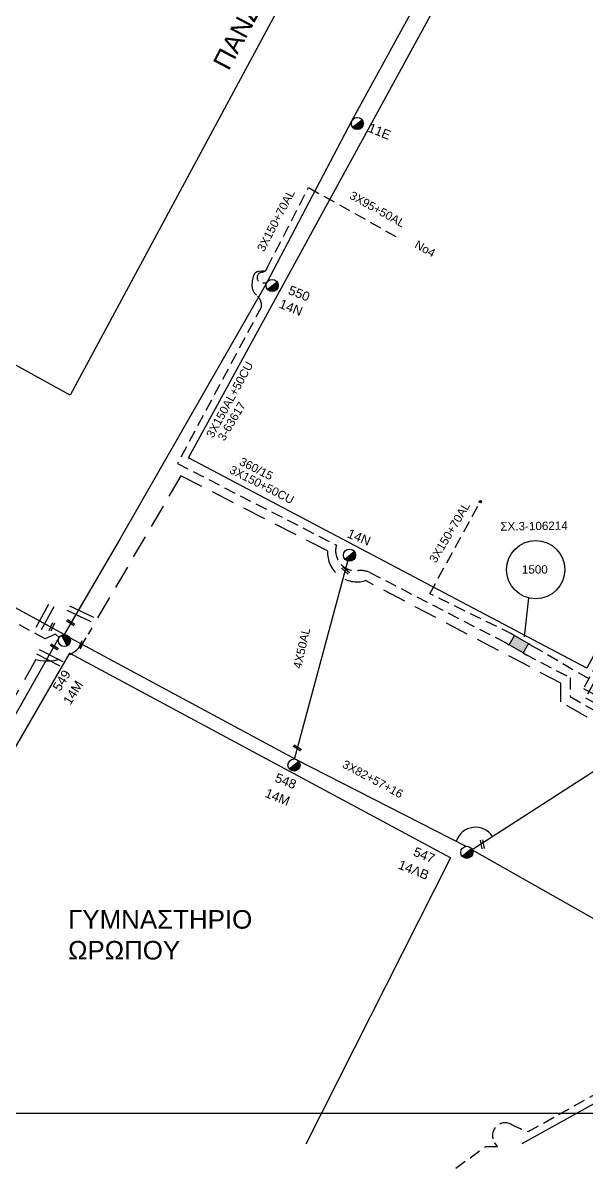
# Model space of a CAD drawing. Header units: millimetres. Extents: x 2101 to 3312, y 775 to 1363.
# Drawn here: x 2395.2 to 2455.9, y 785.9 to 909.6 of the extents above; entities that cross this region are included whole.
import ezdxf

# ---------------------------------------------------------------- set-up
doc = ezdxf.new("R2010")
doc.units = ezdxf.units.MM
doc.linetypes.add('DASHED', pattern=[19.05, 12.7, -6.35])
for name, color, linetype in [('Link Box 4 Διευθύνσεων', 7, 'Continuous'), ('Άγνωστα', 7, 'Continuous'), ('Γέφυρες Εναέριου Δικτύου', 7, 'Continuous'), ('Γυμνά εναέρια ΧΤ (3Φ)   4x50AL', 7, 'Continuous'), ('Επιγραφές - Σχήματα', 7, 'Continuous'), ('Καλώδια ΧΤ   3x150+50CU', 7, 'DASHED'), ('Καλώδια ΧΤ   3x150+70AL', 7, 'DASHED'), ('Καλώδια ΧΤ   3x150AL+50CU', 7, 'DASHED'), ('Καλώδια ΧΤ   3x150AL+50XLPE', 7, 'DASHED'), ('Καλώδια ΧΤ   3x95+50 AL XLPE', 7, 'DASHED'), ('Μηχανική τομή', 7, 'Continuous'), ('Στύλος ΦΜ', 7, 'Continuous'), ('Στύλος ΦΜ @ 1', 7, 'Continuous'), ('Συνδέσεις', 7, 'Continuous'), ('Τομή', 7, 'Continuous'), ('Υπόβαθρο ΔΕΗ', 7, 'Continuous')]:
    doc.layers.add(name, color=color, linetype=linetype)
doc.styles.add('arial', font='arial.ttf')
doc.styles.get("Standard").update_dxf_attribs({"font": 'arial.ttf'})
doc.linetypes.add('SYN_LINE', pattern='A,0.5,-0.0001,["/\\/\\/\\/",Standard,S=0.1,R=0,X=0,Y=-0.05],-0.25', length=0.7501)

# ---------------------------------------------------------------- blocks, each defined once
blk = doc.blocks.new('ΥΠΑΡΧΩΝ ΤΣΙΜΕΝΤΕΝΙΟΣ ΣΤΥΛΟΣ')
at = {"layer": 'Στύλος ΦΜ'}
blk.add_hatch(color=7, dxfattribs=at).paths.add_polyline_path([(-1.29, -2.28, 0.574793), (2.62, 0, 0.268822), (1.3, 2.27)])
at = {"layer": 'Στύλος ΦΜ', "color": 7}
blk.add_line((-1.29, -2.28), (1.3, 2.27), dxfattribs=at)
blk.add_circle((0, 0), 2.62, dxfattribs=at)
at = {"layer": 'Στύλος ΦΜ', "flags": 4}
for tag, p in [('ΑΡΙΘΜΟΣ', (-4.68, 8.05)), ('ΤΥΠΟΣ', (-4.91, 3.03))]:
    blk.add_attdef(tag, p, '', height=4, dxfattribs=at)
blk = doc.blocks.new('ΤΟΜΗ')
at = {"layer": 'Τομή', "ltscale": 40}
for p, q in [((-5.68, 0), (5.68, 0)), ((5.68, -2.33), (-5.68, -2.33))]:
    blk.add_line(p, q, dxfattribs=at)
blk = doc.blocks.new('ΜΗΧΑΝΙΚΗ ΤΟΜΗ')
at = {"layer": 'Μηχανική τομή', "ltscale": 40}
for p, q in [((-1.89, 0.78), (1.89, 0.78)), ((1.89, 0), (-1.89, 0))]:
    blk.add_line(p, q, dxfattribs=at)
blk = doc.blocks.new('LINK BOX 4 ΑΝΑΧΩΡΗΣΕΩΝ')
at = {"layer": 'Link Box 4 Διευθύνσεων', "ltscale": 40}
blk.add_hatch(color=256, dxfattribs=at).paths.add_polyline_path([(-3.54, 0), (-3.54, -4.67), (3.54, -4.67), (3.54, 0)])
for p, q in [((-3.54, 0), (-5.33, 0)), ((5.33, 0), (3.54, 0)), ((-3.54, -4.67), (-5.33, -4.67)), ((5.33, -4.67), (3.54, -4.67))]:
    blk.add_line(p, q, dxfattribs=at)
blk.add_lwpolyline([(-3.54, -4.67), (-3.54, 0), (3.54, 0), (3.54, -4.67)], close=True, dxfattribs=at)
blk = doc.blocks.new('_ΣΥΝΔΕΣΗ')
at = {"layer": 'Συνδέσεις', "linetype": 'SYN_LINE', "ltscale": 40}
blk.add_hatch(color=256, dxfattribs=at).paths.add_polyline_path([(0.5, -0.01, 1), (-0.5, -0.01, 1)])
at = {"layer": 'Συνδέσεις'}
blk.add_circle((0, -0.01), 0.5, dxfattribs=at)

msp = doc.modelspace()

# ---------------------------------------------------------------- linework, layer by layer
at = {"layer": 'Άγνωστα', "color": 133, "ltscale": 40}
msp.add_lwpolyline([(2467.48, 964.48), (2453.29, 940.12), (2440.05, 916.21), (2430.64, 898.96), (2421.46, 881.47), (2405.59, 853.75), (2399.6, 843.52)], dxfattribs=at)
at = {"layer": 'Άγνωστα', "color": 5}
msp.add_lwpolyline([(2399.6, 843.52), (2367.35, 861.22), (2352.15, 895.09)], dxfattribs=at)
at = {"layer": 'Άγνωστα', "color": 85}
msp.add_lwpolyline([(2368.88, 789.15), (2381.48, 812.18), (2399.06, 843.19)], dxfattribs=at)
at = {"layer": 'Άγνωστα', "color": 2}
for points in [[(2400.18, 843.22), (2424.66, 830.03), (2442.96, 820.65)], [(2443.66, 820.28), (2458.08, 812.09), (2471.16, 803.94), (2477.51, 800.32)]]:
    msp.add_lwpolyline(points, dxfattribs=at)
at = {"layer": 'Άγνωστα', "color": 2, "ltscale": 0.1}
msp.add_lwpolyline([(2464.97, 834.03), (2443.66, 820.28)], dxfattribs=at)
at = {"layer": 'Γέφυρες Εναέριου Δικτύου'}
msp.add_arc((2444.01, 820.52), 2.19, 32.5649, 162.404, dxfattribs=at)
at = {"layer": 'Γυμνά εναέρια ΧΤ (3Φ)   4x50AL', "color": 2, "ltscale": 40}
msp.add_lwpolyline([(2424.46, 830.08), (2430.23, 851.46)], dxfattribs=at)
at = {"layer": 'Επιγραφές - Σχήματα'}
msp.add_lwpolyline([(2111.59, 791.84), (3200.39, 791.84), (3200.39, 1344.14), (2111.59, 1344.14)], close=True, dxfattribs=at)
msp.add_lwpolyline([(2449.73, 847.48), (2449.25, 843.26)], dxfattribs=at)
msp.add_circle((2450.5, 850.53), 3.15, dxfattribs=at)
at = {"layer": 'Καλώδια ΧΤ   3x150+50CU', "color": 30, "ltscale": 0.1}
msp.add_lwpolyline([(2441.87, 785.89), (2445.1, 788.21), (2446.38, 788.21), (2446.08, 788.64, -0.779766), (2447.84, 790.64, 0.028875), (2449.68, 789.83), (2472.42, 802.53), (2479.67, 819.1), (2481.37, 821.59), (2517.9, 842.55), (2518.16, 842.09), (2539.68, 854), (2547.77, 868.84), (2543.14, 870.97)], format="xyb", dxfattribs=at)
at = {"layer": 'Καλώδια ΧΤ   3x150+50CU', "color": 5, "linetype": 'DASHED', "ltscale": 0.1}
msp.add_lwpolyline([(2399.07, 843.21), (2398.67, 843.55), (2397.56, 843.05), (2388.4, 848.07), (2382.12, 836.73)], dxfattribs=at)
at = {"layer": 'Καλώδια ΧΤ   3x150+50CU', "color": 2, "ltscale": 0.1}
msp.add_lwpolyline([(2450.13, 842.32), (2462.79, 834.94), (2463.99, 835.44), (2467.52, 833.63), (2467.5, 832.42), (2475.1, 828.34), (2483.07, 823.89), (2497.3, 831.7), (2509.54, 838.85), (2519.97, 844.58), (2520.25, 845.1)], dxfattribs=at)
at = {"layer": 'Καλώδια ΧΤ   3x150+70AL', "color": 5, "ltscale": 0.1}
msp.add_lwpolyline([(2421.46, 881.47), (2421.04, 881.47, -0.947427), (2420.98, 882.67, 0.308006), (2421.53, 883.14), (2425.99, 891.8)], format="xyb", dxfattribs=at)
at = {"layer": 'Καλώδια ΧΤ   3x150+70AL', "color": 151, "ltscale": 0.1}
msp.add_lwpolyline([(2480.26, 881.35), (2479.15, 879.12), (2478.96, 877.51), (2467.68, 858.75), (2467.74, 858.3, -0.303416), (2465.98, 854.84), (2455.88, 836.68), (2462.44, 833.26), (2468.05, 829.9)], format="xyb", dxfattribs=at)
at = {"layer": 'Καλώδια ΧΤ   3x150+70AL', "color": 85, "linetype": 'DASHED', "ltscale": 0.1}
msp.add_lwpolyline([(2466.51, 857.99), (2466.71, 857.66, -0.659902), (2465.33, 855.74), (2455.66, 837.7), (2462.91, 833.79), (2462.23, 831.65, 0.386331), (2462.77, 830.46), (2479.55, 820.95), (2483.66, 818.77), (2497.03, 825.35), (2496.22, 827.25), (2518.87, 840.42), (2519.2, 840.2), (2541.28, 852.38), (2550.77, 869.99), (2544.13, 873.14)], format="xyb", dxfattribs=at)
at = {"layer": 'Καλώδια ΧΤ   3x150+70AL', "color": 2, "ltscale": 0.1}
msp.add_lwpolyline([(2448.02, 843.54), (2439.07, 847.93), (2444.54, 857.89)], dxfattribs=at)
at = {"layer": 'Καλώδια ΧΤ   3x150AL+50CU', "color": 173, "ltscale": 0.1}
msp.add_lwpolyline([(2421.33, 882.82), (2420.55, 882.72, 0.28861), (2420.05, 882.29, 0.083195), (2419.88, 881.19, 0.22015), (2420.36, 880.21, -0.246971), (2420.91, 878.92), (2411.83, 862), (2428.96, 853.2), (2428.92, 852.83, 0.474941), (2431.28, 850.43, -0.119587), (2432.59, 850.24), (2447.24, 842.65)], format="xyb", dxfattribs=at)
at = {"layer": 'Καλώδια ΧΤ   3x150AL+50CU', "color": 5, "ltscale": 0.1}
msp.add_lwpolyline([(2449.35, 841.42), (2454.23, 838.86), (2454.23, 836.82), (2460.47, 833.23), (2460.39, 832.22), (2460, 830.47), (2477.59, 820.79), (2484.12, 817.43), (2493.43, 822.16), (2497.57, 813.73), (2524.17, 828.56), (2525.16, 828.18), (2531.72, 831.69), (2532.14, 833.03, 0.397649), (2531.24, 834.87), (2528.89, 833.62), (2529.08, 833.22)], format="xyb", dxfattribs=at)
at = {"layer": 'Καλώδια ΧΤ   3x150AL+50XLPE', "linetype": 'DASHED', "ltscale": 0.2}
msp.add_lwpolyline([(2544.33, 873.58), (2551.96, 870.09), (2542.02, 851.65), (2519.15, 839.03), (2518.83, 839.24), (2497.49, 826.83), (2498.79, 823.77), (2484.11, 816.3), (2458.89, 829.93), (2459.37, 832.71), (2453.23, 836.24), (2453.23, 838.26), (2432.12, 849.35, -0.518332), (2428.04, 852.55), (2412.21, 860.67), (2402.19, 843.56, -0.370302), (2396.57, 840.83), (2380.62, 812.68), (2377.63, 807.22), (2389.59, 800.68)], format="xyb", dxfattribs=at)
at = {"layer": 'Καλώδια ΧΤ   3x95+50 AL XLPE', "color": 5, "ltscale": 0.1}
msp.add_lwpolyline([(2425.99, 891.8), (2435.47, 886.49)], dxfattribs=at)
at = {"layer": 'Υπόβαθρο ΔΕΗ'}
for points in [[(2402.03, 984.66), (2448.91, 959.82), (2400.26, 869.39), (2352.85, 895.51), (2378.76, 942.34), (2402.03, 984.66)], [(2456.01, 839.91), (2413.04, 862.6), (2462.32, 952.79), (2504.85, 930.48), (2456.01, 839.91)], [(2441.32, 819.39), (2400.19, 841.52), (2369.91, 789.09)], [(2441.32, 819.39), (2425.7, 788.49)], [(2496.33, 788.92), (2473.05, 801.86), (2449, 788.5)]]:
    msp.add_lwpolyline(points, dxfattribs=at)

# ---------------------------------------------------------------- block references
at = {"layer": 'Link Box 4 Διευθύνσεων', "xscale": 0.25, "yscale": 0.25, "zscale": 0.25, "rotation": 149.8581942622973}
msp.add_blockref('LINK BOX 4 ΑΝΑΧΩΡΗΣΕΩΝ', (2448.39, 841.98), dxfattribs=at)
at = {"layer": 'Μηχανική τομή', "xscale": 0.2499999999999999, "yscale": 0.2499999999999999, "zscale": 0.2499999999999999}
for p, rotation in [((2429.91, 850.37), 319.2723527489936), ((2400.25, 844.74), 326.3589564484179), ((2398.36, 844.31), 65.98359960857945), ((2398.5, 842.11), 326.3589564484179), ((2401.54, 842.36), 65.98359960857945), ((2424.73, 831.2), 326.3589564484179), ((2444.65, 820.85), 280.7799618355566)]:
    msp.add_blockref('ΜΗΧΑΝΙΚΗ ΤΟΜΗ', p, dxfattribs=dict(at, rotation=rotation))
at = {"layer": 'Στύλος ΦΜ @ 1', "ltscale": 40}
ref = msp.add_blockref('ΥΠΑΡΧΩΝ ΤΣΙΜΕΝΤΕΝΙΟΣ ΣΤΥΛΟΣ', (2431.25, 898.72), dxfattribs=dict(at, xscale=0.25, yscale=0.25, zscale=0.25, rotation=338.0348720893729))
ref.add_attrib('ΑΡΙΘΜΟΣ', '11E', (2432.31, 897.87), dxfattribs={"layer": 'Στύλος ΦΜ', "height": 1, "rotation": 338.0349, "flags": 4})
ref = msp.add_blockref('ΥΠΑΡΧΩΝ ΤΣΙΜΕΝΤΕΝΙΟΣ ΣΤΥΛΟΣ', (2422.07, 881.22), dxfattribs=dict(at, xscale=0.25, yscale=0.25, zscale=0.25, rotation=338.0348720893729))
ref.add_attrib('ΤΥΠΟΣ', '550', (2423.71, 880.34), dxfattribs={"layer": 'Στύλος ΦΜ', "height": 1, "rotation": 338.0349, "flags": 4})
ref.add_attrib('ΑΡΙΘΜΟΣ', '14N', (2422.72, 878.86), dxfattribs={"layer": 'Στύλος ΦΜ', "height": 1, "rotation": 338.0349, "flags": 4})
ref = msp.add_blockref('ΥΠΑΡΧΩΝ ΤΣΙΜΕΝΤΕΝΙΟΣ ΣΤΥΛΟΣ', (2430.4, 852.09), dxfattribs=dict(at, xscale=0.25, yscale=0.25, zscale=0.25, rotation=338.0348720893729))
ref.add_attrib('ΑΡΙΘΜΟΣ', '14N', (2430.06, 854.05), dxfattribs={"layer": 'Στύλος ΦΜ', "height": 1, "rotation": 338.0349, "flags": 4})
ref = msp.add_blockref('ΥΠΑΡΧΩΝ ΤΣΙΜΕΝΤΕΝΙΟΣ ΣΤΥΛΟΣ', (2399.63, 842.87), dxfattribs=dict(at, xscale=0.25, yscale=0.25, zscale=0.25, rotation=58.1915162669984))
ref.add_attrib('ΤΥΠΟΣ', '549', (2399.15, 837.31), dxfattribs={"layer": 'Στύλος ΦΜ', "height": 1, "rotation": 58.1915, "flags": 4})
ref.add_attrib('ΑΡΙΘΜΟΣ', '14M', (2400.28, 835.84), dxfattribs={"layer": 'Στύλος ΦΜ', "height": 1, "rotation": 58.1915, "flags": 4})
ref = msp.add_blockref('ΥΠΑΡΧΩΝ ΤΣΙΜΕΝΤΕΝΙΟΣ ΣΤΥΛΟΣ', (2424.42, 829.43), dxfattribs=dict(at, xscale=0.25, yscale=0.25, zscale=0.25, rotation=338.0348720893729))
ref.add_attrib('ΤΥΠΟΣ', '548', (2422.26, 827.67), dxfattribs={"layer": 'Στύλος ΦΜ', "height": 1, "rotation": 338.0349, "flags": 4})
ref.add_attrib('ΑΡΙΘΜΟΣ', '14M', (2421.19, 826.02), dxfattribs={"layer": 'Στύλος ΦΜ', "height": 1, "rotation": 338.0349, "flags": 4})
ref = msp.add_blockref('ΥΠΑΡΧΩΝ ΤΣΙΜΕΝΤΕΝΙΟΣ ΣΤΥΛΟΣ', (2443.07, 820), dxfattribs=dict(at, xscale=0.25, yscale=0.25, zscale=0.25, rotation=338.0348720893729))
ref.add_attrib('ΤΥΠΟΣ', '547', (2437.2, 819.68), dxfattribs={"layer": 'Στύλος ΦΜ', "height": 1, "rotation": 338.0349, "flags": 4})
ref.add_attrib('ΑΡΙΘΜΟΣ', '14ΛΒ', (2435.56, 818.28), dxfattribs={"layer": 'Στύλος ΦΜ', "height": 1, "rotation": 338.0349, "flags": 4})
at = {"layer": 'Συνδέσεις', "xscale": 0.25, "yscale": 0.25, "zscale": 0.25}
msp.add_blockref('_ΣΥΝΔΕΣΗ', (2444.54, 857.89), dxfattribs=at)
at = {"layer": 'Τομή', "xscale": 0.2499999999999998, "yscale": 0.2499999999999998, "zscale": 0.2499999999999998}
for p, rotation in [((2397.29, 845.56), 61.15322513517684), ((2401.23, 845.5), 154.58456987213), ((2397.93, 840.76), 152.8565198346015)]:
    msp.add_blockref('ΤΟΜΗ', p, dxfattribs=dict(at, rotation=rotation))

# ---------------------------------------------------------------- texts
at = {"layer": 'Άγνωστα', "ltscale": 40, "char_height": 0.9, "width": 69.1904, "attachment_point": 1, "style": 'arial'}
for s, insert, rotation in [('No4', (2437.78, 886.15), 330.886), ('3-63617', (2416.12, 864.81), 59.2952), ('ΣX.3-106214', (2446.68, 855.65), 0.7954), ('\\pt17.1,18,18.9;3X82+57+16', (2429.97, 830.02), 331.6626)]:
    msp.add_mtext(s, dxfattribs=dict(at, insert=insert, rotation=rotation))
at = {"layer": 'Γυμνά εναέρια ΧΤ (3Φ)   4x50AL', "ltscale": 40, "insert": (2424.3, 839.98), "char_height": 0.9, "width": 69.1904, "attachment_point": 1, "rotation": 76.9783, "style": 'arial'}
msp.add_mtext('4X50AL', dxfattribs=at)
at = {"layer": 'Επιγραφές - Σχήματα', "ltscale": 40, "insert": (2415.44, 905.35), "char_height": 2, "width": 28.8889, "attachment_point": 1, "rotation": 62, "style": 'arial'}
msp.add_mtext('ΠAN{\\H1.0833x;Δ}OΣIAΣ', dxfattribs=at)
at = {"layer": 'Επιγραφές - Σχήματα', "insert": (2449.01, 851.01), "char_height": 0.9, "width": 8.5591, "attachment_point": 1}
msp.add_mtext('1500', dxfattribs=at)
at = {"layer": 'Επιγραφές - Σχήματα', "ltscale": 40, "insert": (2400.04, 813.76), "char_height": 2, "width": 28.8889, "attachment_point": 1, "style": 'arial'}
msp.add_mtext('ΓYMNAΣTHPIO ΩPΩΠOY', dxfattribs=at)
at = {"layer": 'Καλώδια ΧΤ   3x150+50CU', "ltscale": 40, "char_height": 0.9, "width": 69.1904, "attachment_point": 1, "rotation": 333.0463, "style": 'arial'}
for s, insert in [('360/15', (2418.84, 862.71)), ('3X150+50CU', (2417.77, 861.83))]:
    msp.add_mtext(s, dxfattribs=dict(at, insert=insert))
at = {"layer": 'Καλώδια ΧΤ   3x150+70AL', "ltscale": 40, "char_height": 0.9, "width": 69.1904, "attachment_point": 1, "style": 'arial'}
for s, insert, rotation in [('\\pt17.1,18,18.9;3X150+70AL', (2420.38, 885.21), 62.5666), ('3X150+70AL', (2438.95, 851.64), 59.2952)]:
    msp.add_mtext(s, dxfattribs=dict(at, insert=insert, rotation=rotation))
at = {"layer": 'Καλώδια ΧΤ   3x150AL+50CU', "ltscale": 40, "insert": (2414.89, 865.11), "char_height": 0.9, "width": 69.1904, "attachment_point": 1, "rotation": 61.3651, "style": 'arial'}
msp.add_mtext('3X150AL+50CU', dxfattribs=at)
at = {"layer": 'Καλώδια ΧΤ   3x95+50 AL XLPE', "ltscale": 40, "insert": (2430.76, 891.46), "char_height": 0.9, "width": 69.1904, "attachment_point": 1, "rotation": 330.886, "style": 'arial'}
msp.add_mtext('3X95+50AL', dxfattribs=at)

doc.saveas('drawing.dxf')
